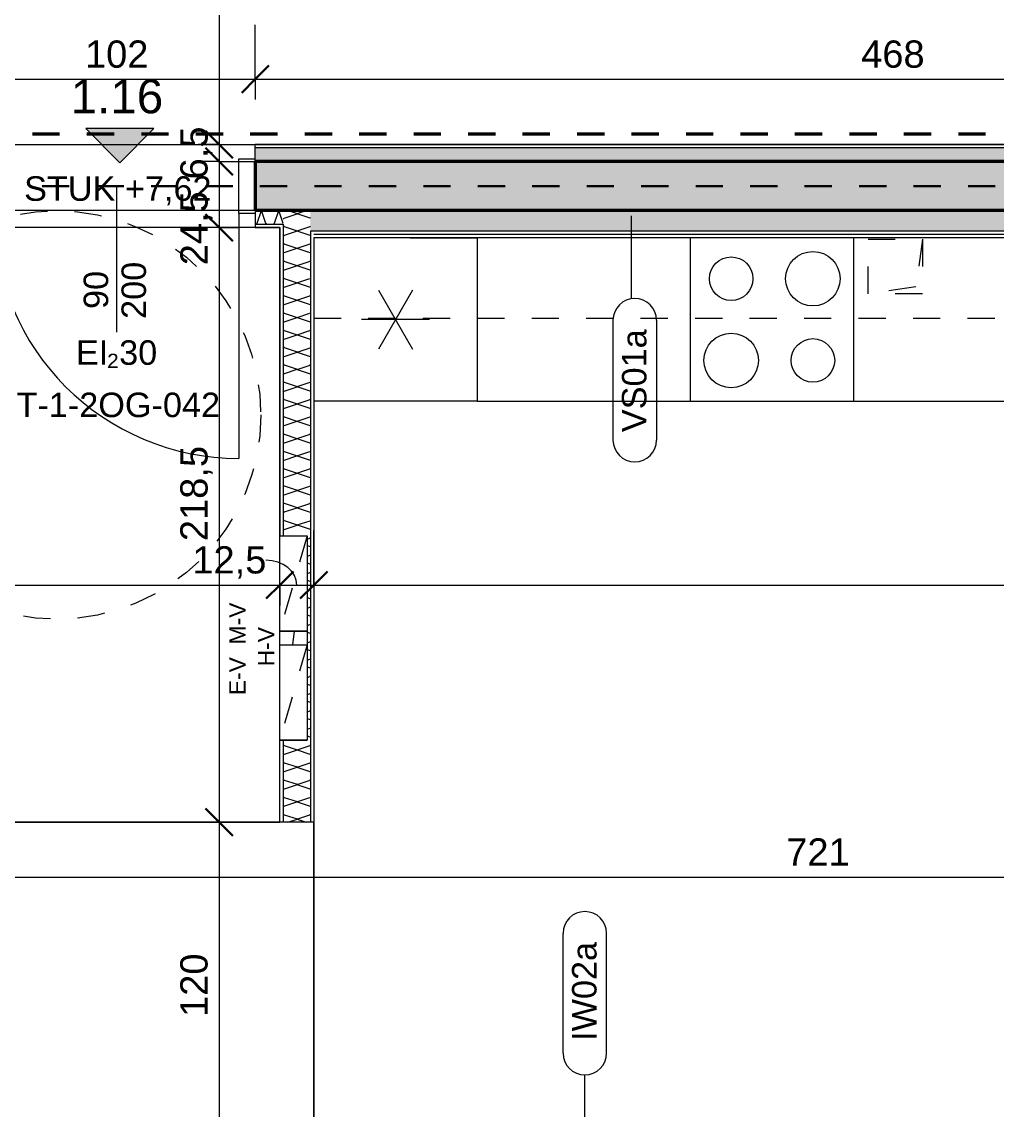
# Model space of a CAD drawing. Header units: metres. Extents: x 3 to 50, y 58.8 to 100.4.
# Drawn here: x 35.775 to 39.357, y 74.998 to 78.994 of the extents above; entities that cross this region are included whole.
import ezdxf

# ---------------------------------------------------------------- set-up
doc = ezdxf.new("R2010")
doc.units = ezdxf.units.M
doc.linetypes.add('Strich Punkt Mittel', pattern=[0.015875, 0.00635, -0.004763, 0, -0.004763])
doc.linetypes.add('Verdeckt', pattern=[0.003, 0.002, -0.001])
for name, color, linetype, lineweight in [('A-DETL-HDLN', 90, 'Verdeckt', 5), ('A_2D', 7, 'Continuous', 13), ('A_Bemassung-50_', 4, 'Continuous', 9), ('A_Bemassung_', 4, 'Continuous', 9), ('A_Beschriftung_', 7, 'Continuous', 9), ('A_Brandabschnitte', 30, 'Verdeckt', 50), ('A_Decken', 8, 'Continuous', 13), ('A_Durchbruch', 7, 'Verdeckt', 5), ('A_Durchbruch_Projektion', 8, 'Verdeckt', 5), ('A_Moebel', 6, 'Continuous', 13), ('A_Raeume', 7, 'Continuous', 13), ('A_Raeume_', 7, 'Continuous', 5), ('A_Raeume_Beschriftung_', 7, 'Continuous', 9), ('A_Raster_', 1, 'Continuous', 9), ('A_Sanitaer', 3, 'Continuous', 13), ('A_Tueren', 31, 'Continuous', 13), ('A_Waende', 7, 'Continuous', 13), ('Text', 130, 'Continuous', 9)]:
    doc.layers.add(name, color=color, linetype=linetype, lineweight=lineweight)
doc.styles.add('Arial_2', font='arial.ttf', dxfattribs={"height": 0.125})
doc.styles.add('Arial_3', font='arial.ttf', dxfattribs={"height": 0.09})
doc.styles.add('Arial_5', font='arial.ttf', dxfattribs={"height": 0.1})
doc.styles.add('Arial_6', font='arial.ttf', dxfattribs={"height": 0.06})
doc.styles.add('Segoe UI Symbol', font='seguisym.ttf', dxfattribs={"height": 0.09})
doc.dimstyles.new('WGA-Bemaßung', dxfattribs={"dimscale": 0.3048, "dimtxt": 0.102026, "dimasz": 0.328084, "dimexe": 0.246063, "dimexo": 0.0625, "dimgap": 0.04101, "dimtad": 1, "dimdec": 1, "dimlfac": 100, "dimrnd": 0.5, "dimdsep": 46, "dimtxsty": 'Arial_5', "dimblk1": 'OBLIQUE', "dimblk2": 'OBLIQUE', "dimsah": 1, "dimcen": 0.09, "dimdle": 0.246063, "dimazin": 2, "dimtfac": 1, "dimtdec": 4, "dimtix": 1, "dimtmove": 0, "dimatfit": 3, "dimfxl": 0.656168, "dimfxlon": 1, "dimtvp": 1, "dimtolj": 1, "dimtzin": 0, "dimarcsym": 2})
doc.dimstyles.new('WGA-Bemaßung_1', dxfattribs={"dimscale": 0.3048, "dimtxt": 0.102026, "dimasz": 0.328084, "dimexe": 0.246063, "dimexo": 0.0625, "dimgap": 0.04101, "dimtad": 1, "dimdec": 1, "dimlfac": 100, "dimrnd": 0.5, "dimdsep": 46, "dimtxsty": 'Arial_5', "dimblk1": 'OBLIQUE', "dimblk2": 'OBLIQUE', "dimsah": 1, "dimcen": 0.09, "dimdle": 0.246063, "dimazin": 2, "dimtfac": 1, "dimtdec": 4, "dimtix": 1, "dimtmove": 1, "dimatfit": 3, "dimfxl": 0.656168, "dimfxlon": 1, "dimtvp": 1, "dimtolj": 1, "dimtzin": 0, "dimarcsym": 2})
doc.dimstyles.new('WGA-Bemaßung_2', dxfattribs={"dimscale": 0.3048, "dimtxt": 0.102026, "dimasz": 0.328084, "dimexe": 0.246063, "dimexo": 0.0625, "dimgap": 0.04101, "dimtad": 1, "dimdec": 1, "dimlfac": 100, "dimrnd": 0.5, "dimdsep": 46, "dimtxsty": 'Arial_5', "dimblk1": 'OBLIQUE', "dimblk2": 'OBLIQUE', "dimsah": 1, "dimcen": 0.09, "dimdle": 0.246063, "dimazin": 2, "dimtfac": 1, "dimtdec": 4, "dimtix": 1, "dimtmove": 2, "dimatfit": 3, "dimfxl": 0.656168, "dimfxlon": 1, "dimtvp": 1, "dimtolj": 1, "dimtzin": 0, "dimarcsym": 2})
doc.dimstyles.new('WGA-Bemaßung_3', dxfattribs={"dimscale": 0.3048, "dimtxt": 0.102026, "dimasz": 0.328084, "dimexe": 0.246063, "dimexo": 0.0625, "dimgap": 0.04101, "dimtad": 1, "dimdec": 1, "dimlfac": 100, "dimrnd": 0.5, "dimdsep": 46, "dimtxsty": 'Arial_5', "dimblk1": 'OBLIQUE', "dimblk2": 'OBLIQUE', "dimsah": 1, "dimcen": 0.09, "dimdle": 0.246063, "dimazin": 2, "dimtfac": 1, "dimtdec": 4, "dimtix": 1, "dimtmove": 0, "dimatfit": 3, "dimfxl": 0.656168, "dimfxlon": 1, "dimtvp": 1, "dimtolj": 1, "dimtzin": 0, "dimarcsym": 2})

# ---------------------------------------------------------------- blocks, each defined once
blk = doc.blocks.new('Sani_Kueche_Zeile - Tiefe_600-9445108-263_PP_02OG_BT1')
at = {"layer": 'A_Sanitaer'}
for p, q in [((-1.2005, 0.0254), (-1.2005, -0.5746)), ((2.582, -0.5746), (2.582, -0.2571)), ((-1.2005, -0.5746), (2.582, -0.5746))]:
    blk.add_line(p, q, dxfattribs=at)
blk = doc.blocks.new('UZ_D1 - SL_0900x2000_Wohnungstür-5426848-263_PP_02OG_BT1')
at = {"layer": 'A_Tueren', "lineweight": 5}
for p, q in [((-0.45, 0.1), (-0.51, 0.1)), ((-0.45, -0.1), (-0.45, 0.1)), ((0.45, 0.1), (0.51, 0.1)), ((0.45, -0.1), (0.45, 0.1)), ((-0.51, -0.1), (-0.45, -0.1)), ((0.51, -0.1), (0.45, -0.1)), ((0.45, -0.1), (0.45, -1))]:
    blk.add_line(p, q, dxfattribs=at)
blk.add_arc((0.45, -0.1), 0.9, 180, 270, dxfattribs=at)
blk = doc.blocks.new('Symbol_Schatten_Verdeckt_unten - Bodendurchbruch_Schatten_Verdeckt_unten-8269587-263_PP_02OG_BT1')
at = {"layer": 'A_Durchbruch_Projektion'}
for p, q in [((-0.1, -0.1), (-0.1, 0.1)), ((-0.1, 0.1), (0.1, 0.1)), ((-0.075, 0.075), (0.1, 0.1)), ((0.1, 0.1), (0.1, -0.1)), ((-0.1, -0.1), (-0.075, 0.075)), ((0.1, -0.1), (-0.1, -0.1))]:
    blk.add_line(p, q, dxfattribs=at)
blk = doc.blocks.new('Allg_Verteiler_Wand - H-V-11052817-263_PP_02OG_BT1')
at = {"layer": 'A_2D', "lineweight": 5}
for p, q in [((0.475, 0.0375), (0.525, 0.0375)), ((0.475, 0.0375), (0.525, 0.0375)), ((0.525, -0.0625), (0.475, -0.0625))]:
    blk.add_line(p, q, dxfattribs=at)
at = {"layer": 'A_Durchbruch'}
blk.add_line((0.475, -0.0092), (0.525, -0.0158), dxfattribs=at)
blk.add_line((0.475, -0.0092), (0.525, -0.0158), dxfattribs=at)
blk = doc.blocks.new('Allg_Verteiler_Wand - E-V-11052816-263_PP_02OG_BT1')
at = {"layer": 'A_2D', "lineweight": 5}
for p, q in [((0.125, 0.0375), (0.475, 0.0375)), ((0.125, -0.0625), (0.125, 0.0375)), ((0.125, 0.0375), (0.475, 0.0375)), ((0.475, 0.0375), (0.475, -0.0625)), ((0.475, -0.0625), (0.475, 0.0375)), ((0.475, -0.0625), (0.125, -0.0625))]:
    blk.add_line(p, q, dxfattribs=at)
at = {"layer": 'A_Durchbruch'}
for p, q in [((0.125, 0.0375), (0.475, -0.0625)), ((0.125, -0.0625), (0.125, 0.0375)), ((0.125, 0.0375), (0.475, -0.0625)), ((0.125, -0.0625), (0.125, 0.0375)), ((0.475, -0.0625), (0.475, 0.0375))]:
    blk.add_line(p, q, dxfattribs=at)
blk = doc.blocks.new('Allg_Verteiler_Wand - M-V-11052815-263_PP_02OG_BT1')
at = {"layer": 'A_2D', "lineweight": 5}
for p, q in [((0.125, 0.0375), (0.475, 0.0375)), ((0.125, -0.0625), (0.125, 0.0375)), ((0.125, 0.0375), (0.475, 0.0375)), ((0.475, 0.0375), (0.475, -0.0625)), ((0.475, -0.0625), (0.475, 0.0375)), ((0.475, -0.0625), (0.125, -0.0625))]:
    blk.add_line(p, q, dxfattribs=at)
at = {"layer": 'A_Durchbruch'}
for p, q in [((0.125, 0.0375), (0.475, -0.0625)), ((0.125, -0.0625), (0.125, 0.0375)), ((0.125, 0.0375), (0.475, -0.0625)), ((0.125, -0.0625), (0.125, 0.0375)), ((0.475, -0.0625), (0.475, 0.0375))]:
    blk.add_line(p, q, dxfattribs=at)
blk = doc.blocks.new('MSys_Kueche_Kuehlschrank - 600-V88-263_PP_02OG_BT1')
at = {"layer": 'A_Moebel'}
for p, q in [((-1.2005, 0.5746), (-0.6005, 0.5746)), ((-1.2005, -0.0254), (-1.2005, 0.5746)), ((-1.2005, 0.5746), (-0.6005, 0.5746)), ((-1.2005, -0.0254), (-1.2005, 0.5746)), ((-0.838, 0.1663), (-0.963, 0.3829)), ((-0.963, 0.1663), (-0.838, 0.3829)), ((-1.0255, 0.2746), (-0.7755, 0.2746)), ((-0.9548, -0.0254), (-1.2005, -0.0254)), ((-0.9548, -0.0254), (-1.2005, -0.0254))]:
    blk.add_line(p, q, dxfattribs=at)
blk = doc.blocks.new('MSys_Kueche_Herd - 600-V89-263_PP_02OG_BT1')
at = {"layer": 'A_Moebel'}
for p, q in [((-0.6005, 0.0254), (-1.2005, 0.0254)), ((-1.2005, 0.0254), (-1.2005, -0.5746)), ((-0.6005, 0.0254), (-1.2005, 0.0254)), ((-1.2005, 0.0254), (-1.2005, -0.5746)), ((-0.6005, -0.5746), (-0.6005, 0.0254)), ((-0.6005, -0.5746), (-0.6005, 0.0254)), ((-1.2005, -0.5746), (-0.6005, -0.5746)), ((-1.2005, -0.5746), (-0.6005, -0.5746))]:
    blk.add_line(p, q, dxfattribs=at)
for centre, radius in [((-0.7505, -0.1246), 0.1), ((-1.0505, -0.1246), 0.08), ((-1.0505, -0.4246), 0.1), ((-0.7505, -0.4246), 0.08)]:
    blk.add_circle(centre, radius, dxfattribs=at)
blk = doc.blocks.new('BS_Tuer_PP - unten-10002439-263_PP_02OG_BT1')
at = {"layer": 'A_Beschriftung_'}
blk.add_line((0, 0.000124), (0, -0.010513), dxfattribs=at)
blk = doc.blocks.new('BS_Raum_Top_Pfeil - oben_links-2842557-263_PP_02OG_BT1')
at = {"layer": 'A_Raeume_Beschriftung_'}
blk.add_hatch(color=256, dxfattribs=at).paths.add_polyline_path([(-0.0025, 0.0075), (0.0025, 0.0075), (0, 0.005)])
for p, q in [((-0.0025, 0.0075), (0, 0.005)), ((0.0025, 0.0075), (-0.0025, 0.0075)), ((0, 0.005), (0.0025, 0.0075))]:
    blk.add_line(p, q, dxfattribs=at)
blk = doc.blocks.new('BS_Wand_Lollipop - rechts_oben-2026913-263_PP_02OG_BT1')
at = {"layer": 'A_Beschriftung_'}
for p, q in [((0.0046, 0.0016), (0.0134, 0.0016)), ((-0.003, 0), (0.003, 0)), ((0.0046, -0.0016), (0.0134, -0.0016))]:
    blk.add_line(p, q, dxfattribs=at)
for centre, start, end in [((0.0046, 0), 90, 270), ((0.0134, 0), 270, 90)]:
    blk.add_arc(centre, 0.0016, start, end, dxfattribs=at)
blk = doc.blocks.new('DIMBLOCK219-263_PP_02OG_BT1')
at = {"layer": 'A_Bemassung-50_', "transparency": 16777216}
for p, q in [((34.4927, 76.926), (34.4927, 77.126)), ((36.7227, 76.926), (36.7227, 77.126)), ((34.4927, 76.926), (36.7227, 76.926)), ((34.4927, 76.926), (34.4927, 76.851)), ((36.7227, 76.926), (36.7227, 76.851))]:
    blk.add_line(p, q, dxfattribs=at)
at = {"layer": 'A_Bemassung-50_', "lineweight": 35, "transparency": 16777216}
for p, q in [((34.4927, 76.926), (34.5427, 76.976)), ((36.7227, 76.926), (36.7727, 76.976)), ((34.4927, 76.926), (34.4427, 76.876)), ((36.7227, 76.926), (36.6727, 76.876))]:
    blk.add_line(p, q, dxfattribs=at)
at = {"layer": 'A_Bemassung-50_', "color": 0, "transparency": 16777216, "insert": (35.4923, 77.0683), "char_height": 0.1, "width": 0.276883, "attachment_point": 1, "line_spacing_factor": 0.941778, "style": 'Arial_5'}
blk.add_mtext('223', dxfattribs=at)
blk = doc.blocks.new('_Oblique')
at = {"color": 0, "linetype": 'ByBlock', "lineweight": -2}
blk.add_line((-0.5, -0.5), (0.5, 0.5), dxfattribs=at)
blk = doc.blocks.new('DIMBLOCK220-263_PP_02OG_BT1')
at = {"layer": 'A_Bemassung-50_', "transparency": 16777216}
for p, q in [((36.7227, 76.926), (36.7227, 77.126)), ((36.8477, 76.926), (36.8477, 77.126)), ((36.7227, 76.926), (36.8477, 76.926)), ((36.7227, 76.926), (36.7227, 76.851)), ((36.8477, 76.926), (36.8477, 76.851))]:
    blk.add_line(p, q, dxfattribs=at)
at = {"layer": 'A_Bemassung-50_', "lineweight": 35, "transparency": 16777216}
for p, q in [((36.7227, 76.926), (36.7727, 76.976)), ((36.8477, 76.926), (36.8977, 76.976)), ((36.7227, 76.926), (36.6727, 76.876)), ((36.8477, 76.926), (36.7977, 76.876))]:
    blk.add_line(p, q, dxfattribs=at)
at = {"layer": 'A_Bemassung-50_', "transparency": 16777216}
blk.add_ellipse((36.6716, 76.926), major_axis=(0.1136, 0), ratio=0.801198, start_param=0, end_param=1.570796, dxfattribs=at)
at = {"layer": 'A_Bemassung-50_', "color": 0, "transparency": 16777216, "insert": (36.4016, 77.0683), "char_height": 0.1, "width": 0.323972, "attachment_point": 1, "line_spacing_factor": 0.941778, "style": 'Arial_5'}
blk.add_mtext('12,5', dxfattribs=at)
blk = doc.blocks.new('DIMBLOCK221-263_PP_02OG_BT1')
at = {"layer": 'A_Bemassung-50_', "transparency": 16777216}
for p, q in [((36.8477, 76.926), (36.8477, 77.126)), ((42.3027, 76.926), (42.3027, 77.126)), ((36.8477, 76.926), (42.3777, 76.926)), ((36.8477, 76.926), (36.8477, 76.851)), ((42.3027, 76.926), (42.3027, 76.851))]:
    blk.add_line(p, q, dxfattribs=at)
at = {"layer": 'A_Bemassung-50_', "lineweight": 35, "transparency": 16777216}
for p, q in [((36.8477, 76.926), (36.8977, 76.976)), ((42.3027, 76.926), (42.3527, 76.976)), ((36.8477, 76.926), (36.7977, 76.876)), ((42.3027, 76.926), (42.2527, 76.876))]:
    blk.add_line(p, q, dxfattribs=at)
at = {"layer": 'A_Bemassung-50_', "color": 0, "transparency": 16777216, "insert": (39.4017, 77.0683), "char_height": 0.1, "width": 0.416266, "attachment_point": 1, "line_spacing_factor": 0.941778, "style": 'Arial_5'}
blk.add_mtext('545,5', dxfattribs=at)
blk = doc.blocks.new('BS_Wand_Lollipop - links_unten-2026911-263_PP_02OG_BT1')
at = {"layer": 'A_Beschriftung_'}
for p, q in [((-0.00467, 0.001367), (-0.01347, 0.001367)), ((-0.003087, 0), (0.003, 0)), ((-0.00467, -0.001833), (-0.01347, -0.001833))]:
    blk.add_line(p, q, dxfattribs=at)
for centre, start, end in [((-0.01347, -0.000233), 90, 270), ((-0.00467, -0.000233), 270, 90)]:
    blk.add_arc(centre, 0.0016, start, end, dxfattribs=at)
blk = doc.blocks.new('DIMBLOCK545-263_PP_02OG_BT1')
at = {"layer": 'A_Bemassung-50_', "transparency": 16777216}
for p, q in [((35.6127, 78.7829), (35.6127, 78.9829)), ((36.6327, 78.7829), (36.6327, 78.9829)), ((35.6127, 78.7829), (36.6327, 78.7829)), ((35.6127, 78.7829), (35.6127, 78.7079)), ((36.6327, 78.7829), (36.6327, 78.7079))]:
    blk.add_line(p, q, dxfattribs=at)
at = {"layer": 'A_Bemassung-50_', "lineweight": 35, "transparency": 16777216}
for p, q in [((35.6127, 78.7829), (35.6627, 78.8329)), ((36.6327, 78.7829), (36.6827, 78.8329)), ((35.6127, 78.7829), (35.5627, 78.7329)), ((36.6327, 78.7829), (36.5827, 78.7329))]:
    blk.add_line(p, q, dxfattribs=at)
at = {"layer": 'A_Bemassung-50_', "color": 0, "transparency": 16777216, "insert": (36.0073, 78.9252), "char_height": 0.1, "width": 0.276883, "attachment_point": 1, "line_spacing_factor": 0.941778, "style": 'Arial_5'}
blk.add_mtext('102', dxfattribs=at)
blk = doc.blocks.new('DIMBLOCK546-263_PP_02OG_BT1')
at = {"layer": 'A_Bemassung-50_', "transparency": 16777216}
for p, q in [((36.6327, 78.7829), (36.6327, 78.9829)), ((41.3127, 78.7829), (41.3127, 78.8579)), ((36.6327, 78.7829), (41.3127, 78.7829)), ((36.6327, 78.7829), (36.6327, 78.7079)), ((41.3127, 78.7829), (41.3127, 78.5829))]:
    blk.add_line(p, q, dxfattribs=at)
at = {"layer": 'A_Bemassung-50_', "lineweight": 35, "transparency": 16777216}
for p, q in [((36.6327, 78.7829), (36.6827, 78.8329)), ((41.3127, 78.7829), (41.3627, 78.8329)), ((36.6327, 78.7829), (36.5827, 78.7329)), ((41.3127, 78.7829), (41.2627, 78.7329))]:
    blk.add_line(p, q, dxfattribs=at)
at = {"layer": 'A_Bemassung-50_', "color": 0, "transparency": 16777216, "insert": (38.8573, 78.9252), "char_height": 0.1, "width": 0.276883, "attachment_point": 1, "line_spacing_factor": 0.941778, "style": 'Arial_5'}
blk.add_mtext('468', dxfattribs=at)
blk = doc.blocks.new('DIMBLOCK583-263_PP_02OG_BT1')
at = {"layer": 'A_Bemassung-50_', "lineweight": 35, "transparency": 16777216}
for p, q in [((36.4998, 80.093), (36.4498, 80.143)), ((36.4998, 80.093), (36.5498, 80.043)), ((36.4998, 78.543), (36.4498, 78.593)), ((36.4998, 78.543), (36.5498, 78.493))]:
    blk.add_line(p, q, dxfattribs=at)
at = {"layer": 'A_Bemassung-50_', "transparency": 16777216}
for p, q in [((36.4998, 80.093), (36.4248, 80.093)), ((36.4998, 80.093), (36.4998, 78.543)), ((36.4998, 80.093), (36.6998, 80.093)), ((36.4998, 78.543), (36.4248, 78.543)), ((36.4998, 78.543), (36.6998, 78.543))]:
    blk.add_line(p, q, dxfattribs=at)
at = {"layer": 'A_Bemassung-50_', "color": 0, "transparency": 16777216, "insert": (36.3575, 79.2026), "char_height": 0.1, "width": 0.276883, "attachment_point": 1, "rotation": 90, "line_spacing_factor": 0.941778, "style": 'Arial_5'}
blk.add_mtext('155', dxfattribs=at)
blk = doc.blocks.new('DIMBLOCK584-263_PP_02OG_BT1')
at = {"layer": 'A_Bemassung-50_', "lineweight": 35, "transparency": 16777216}
for p, q in [((36.4998, 78.543), (36.4498, 78.593)), ((36.4998, 78.4805), (36.4498, 78.5305)), ((36.4998, 78.543), (36.5498, 78.493)), ((36.4998, 78.4805), (36.5498, 78.4305))]:
    blk.add_line(p, q, dxfattribs=at)
at = {"layer": 'A_Bemassung-50_', "transparency": 16777216}
for p, q in [((36.4998, 78.543), (36.4248, 78.543)), ((36.4998, 78.543), (36.4998, 78.4805)), ((36.4998, 78.543), (36.6998, 78.543)), ((36.4998, 78.4805), (36.4248, 78.4805)), ((36.4998, 78.4805), (36.6998, 78.4805))]:
    blk.add_line(p, q, dxfattribs=at)
at = {"layer": 'A_Bemassung-50_', "color": 0, "transparency": 16777216, "insert": (36.3575, 78.4152), "char_height": 0.1, "width": 0.231677, "attachment_point": 1, "rotation": 90, "line_spacing_factor": 0.941778, "style": 'Arial_5'}
blk.add_mtext('6,5', dxfattribs=at)
blk = doc.blocks.new('DIMBLOCK585-263_PP_02OG_BT1')
at = {"layer": 'A_Bemassung-50_', "lineweight": 35, "transparency": 16777216}
for p, q in [((36.4998, 78.4805), (36.4498, 78.5305)), ((36.4998, 78.4805), (36.5498, 78.4305)), ((36.4998, 78.238), (36.4498, 78.288)), ((36.4998, 78.238), (36.5498, 78.188))]:
    blk.add_line(p, q, dxfattribs=at)
at = {"layer": 'A_Bemassung-50_', "transparency": 16777216}
for p, q in [((36.4998, 78.4805), (36.4248, 78.4805)), ((36.4998, 78.4805), (36.4998, 78.238)), ((36.4998, 78.4805), (36.6998, 78.4805)), ((36.4998, 78.238), (36.2998, 78.238)), ((36.4998, 78.238), (36.5748, 78.238))]:
    blk.add_line(p, q, dxfattribs=at)
at = {"layer": 'A_Bemassung-50_', "color": 0, "transparency": 16777216, "insert": (36.3575, 78.0999), "char_height": 0.1, "width": 0.323972, "attachment_point": 1, "rotation": 90, "line_spacing_factor": 0.941778, "style": 'Arial_5'}
blk.add_mtext('24,5', dxfattribs=at)
blk = doc.blocks.new('DIMBLOCK586-263_PP_02OG_BT1')
at = {"layer": 'A_Bemassung-50_', "lineweight": 35, "transparency": 16777216}
for p, q in [((36.4998, 78.238), (36.4498, 78.288)), ((36.4998, 78.238), (36.5498, 78.188)), ((36.4998, 76.0555), (36.4498, 76.1055)), ((36.4998, 76.0555), (36.5498, 76.0055))]:
    blk.add_line(p, q, dxfattribs=at)
at = {"layer": 'A_Bemassung-50_', "transparency": 16777216}
for p, q in [((36.4998, 78.238), (36.2998, 78.238)), ((36.4998, 78.238), (36.4998, 76.0555)), ((36.4998, 78.238), (36.5748, 78.238)), ((36.4998, 76.0555), (36.4248, 76.0555)), ((36.4998, 76.0555), (36.6998, 76.0555))]:
    blk.add_line(p, q, dxfattribs=at)
at = {"layer": 'A_Bemassung-50_', "color": 0, "transparency": 16777216, "insert": (36.3575, 77.087), "char_height": 0.1, "width": 0.416266, "attachment_point": 1, "rotation": 90, "line_spacing_factor": 0.941778, "style": 'Arial_5'}
blk.add_mtext('218,5', dxfattribs=at)
blk = doc.blocks.new('DIMBLOCK587-263_PP_02OG_BT1')
at = {"layer": 'A_Bemassung-50_', "lineweight": 35, "transparency": 16777216}
for p, q in [((36.4998, 76.0555), (36.4498, 76.1055)), ((36.4998, 76.0555), (36.5498, 76.0055)), ((36.4998, 74.8555), (36.4498, 74.9055)), ((36.4998, 74.8555), (36.5498, 74.8055))]:
    blk.add_line(p, q, dxfattribs=at)
at = {"layer": 'A_Bemassung-50_', "transparency": 16777216}
for p, q in [((36.4998, 76.0555), (36.4248, 76.0555)), ((36.4998, 76.0555), (36.4998, 74.8555)), ((36.4998, 76.0555), (36.6998, 76.0555)), ((36.4998, 74.8555), (36.4248, 74.8555)), ((36.4998, 74.8555), (36.6998, 74.8555))]:
    blk.add_line(p, q, dxfattribs=at)
at = {"layer": 'A_Bemassung-50_', "color": 0, "transparency": 16777216, "insert": (36.3575, 75.3401), "char_height": 0.1, "width": 0.276883, "attachment_point": 1, "rotation": 90, "line_spacing_factor": 0.941778, "style": 'Arial_5'}
blk.add_mtext('120', dxfattribs=at)
blk = doc.blocks.new('DIMBLOCK629-263_PP_02OG_BT1')
at = {"layer": 'A_Bemassung-50_', "transparency": 16777216}
for p, q in [((35.0927, 75.8535), (35.0927, 76.0535)), ((42.3027, 75.8535), (42.3027, 76.0535)), ((35.0927, 75.8535), (42.3777, 75.8535)), ((35.0927, 75.8535), (35.0927, 75.7785)), ((42.3027, 75.8535), (42.3027, 75.7785))]:
    blk.add_line(p, q, dxfattribs=at)
at = {"layer": 'A_Bemassung-50_', "lineweight": 35, "transparency": 16777216}
for p, q in [((35.0927, 75.8535), (35.1427, 75.9035)), ((42.3027, 75.8535), (42.3527, 75.9035)), ((35.0927, 75.8535), (35.0427, 75.8035)), ((42.3027, 75.8535), (42.2527, 75.8035))]:
    blk.add_line(p, q, dxfattribs=at)
at = {"layer": 'A_Bemassung-50_', "color": 0, "transparency": 16777216, "insert": (38.5823, 75.9958), "char_height": 0.1, "width": 0.276883, "attachment_point": 1, "line_spacing_factor": 0.941778, "style": 'Arial_5'}
blk.add_mtext('721', dxfattribs=at)

msp = doc.modelspace()

# ---------------------------------------------------------------- hatches: boundary and pattern name
at = {"layer": 'A_Waende', "lineweight": 5}
h = msp.add_hatch(dxfattribs=at)
h.set_pattern_fill('FP_14', color=250, angle=-225, style=0, pattern_type=2)
h.set_pattern_definition([(225, (28.90794, 78.54259), (-0.12700345, -0.2539998), [0.02245, -0.15715]), (225, (28.85986, 78.43228), (-0.12700345, -0.2539998), [0.02245, -0.15715]), (225, (28.8443, 78.54259), (-0.12700345, -0.2539998), [0.02245, -0.15715]), (225, (28.79692, 78.43158), (-0.12700345, -0.2539998), [0.02245, -0.15715]), (251.565, (28.892383, 78.527036), (-0.12700069, -0.50799766), [0.0502, -0.35141]), (251.565, (28.87612, 78.47966), (-0.12700069, -0.50799766), [0.0502, -0.35141]), (251.565, (28.828743, 78.527036), (-0.12700069, -0.50799766), [0.0502, -0.35141]), (251.565, (28.81248, 78.47966), (-0.12700069, -0.50799766), [0.0502, -0.35141]), (315, (28.89168, 78.43158), (-0.12700345, 0.2539998), [0.02245, -0.15715]), (315, (28.8443, 78.54259), (-0.12700345, 0.2539998), [0.02245, -0.15715]), (315, (28.82804, 78.43158), (-0.12700345, 0.2539998), [0.02245, -0.15715]), (315, (28.78066, 78.54259), (-0.12700345, 0.2539998), [0.02245, -0.15715]), (288.435, (28.87612, 78.47966), (-0.12700069, 0.50799766), [0.0502, -0.35141]), (288.435, (28.859856, 78.527036), (-0.12700069, 0.50799766), [0.0502, -0.35141]), (288.435, (28.81248, 78.47966), (-0.12700069, 0.50799766), [0.0502, -0.35141]), (288.435, (28.796217, 78.527036), (-0.12700069, 0.50799766), [0.0502, -0.35141])])
h.paths.add_polyline_path([(21.0277, 78.4805), (21.0527, 78.4805), (21.0527, 78.5305), (15.5127, 78.5305), (15.5127, 78.4805), (20.234, 78.4805)])
h.paths.add_polyline_path([(42.2184, 78.4805), (42.3027, 78.4805), (42.3027, 78.5305), (36.6327, 78.5305), (36.6327, 78.4805), (41.9573, 78.4805)])
h.paths.add_polyline_path([(30.132, 78.4805), (35.6127, 78.4805), (35.6127, 78.5305), (22.0727, 78.5305), (22.0727, 78.4805), (29.0027, 78.4805)])
h = msp.add_hatch(dxfattribs=at)
h.set_pattern_fill('FP_4', color=250, style=0, pattern_type=2)
h.set_pattern_definition([(45, (0, 0), (-0.08980256, 0.08980256), []), (45, (0.0898, 0), (-0.08980256, 0.08980256), [0.0635, -0.03175])])
h.paths.add_polyline_path([(20.5875, 78.3005), (21.0527, 78.3005), (21.0527, 78.4805), (15.5127, 78.4805), (15.5127, 78.3005), (20.4915, 78.3005)])
h.paths.add_polyline_path([(23.3527, 78.3005), (35.6127, 78.3005), (35.6127, 78.4805), (22.0727, 78.4805), (22.0727, 78.3005), (23.3377, 78.3005)])
h.paths.add_polyline_path([(36.7527, 78.3005), (42.3027, 78.3005), (42.3027, 78.4805), (36.6327, 78.4805), (36.6327, 78.3005), (36.7352, 78.3005)])
h = msp.add_hatch(dxfattribs=at)
h.set_pattern_fill('FP_166', color=250, angle=135, style=0, pattern_type=2)
h.set_pattern_definition([(45, (35.60778, 78.23783), (0.1270034, 0.254), [0.02245, -0.15715]), (45, (35.65515, 78.34885), (0.1270034, 0.254), [0.02245, -0.15715]), (45, (35.67142, 78.23783), (0.1270034, 0.254), [0.02245, -0.15715]), (45, (35.71879, 78.34885), (0.1270034, 0.254), [0.02245, -0.15715]), (71.565, (35.623333, 78.253386), (0.1270007, 0.5079977), [0.0502, -0.35141]), (71.565, (35.63889, 78.30147), (0.1270007, 0.5079977), [0.0502, -0.35141]), (71.565, (35.686972, 78.253386), (0.1270007, 0.5079977), [0.0502, -0.35141]), (71.565, (35.70253, 78.30147), (0.1270007, 0.5079977), [0.0502, -0.35141]), (135, (35.62333, 78.34955), (0.1270034, -0.254), [0.02245, -0.15715]), (135, (35.67142, 78.23783), (0.1270034, -0.254), [0.02245, -0.15715]), (135, (35.68697, 78.34955), (0.1270034, -0.254), [0.02245, -0.15715]), (135, (35.735055, 78.23783), (0.1270034, -0.254), [0.02245, -0.15715]), (108.435, (35.63889, 78.30147), (0.1270007, -0.5079977), [0.0502, -0.35141]), (108.435, (35.655152, 78.254093), (0.1270007, -0.5079977), [0.0502, -0.35141]), (108.435, (35.70253, 78.30147), (0.1270007, -0.5079977), [0.0502, -0.35141]), (108.435, (35.71879, 78.254093), (0.1270007, -0.5079977), [0.0502, -0.35141])])
h.paths.add_polyline_path([(36.7227, 78.2505), (36.7352, 78.2505), (36.7352, 78.3005), (36.6327, 78.3005), (36.6327, 78.2505), (36.6857, 78.2505)])
h.paths.add_polyline_path([(34.4677, 78.2505), (35.6127, 78.2505), (35.6127, 78.3005), (34.4677, 78.3005), (34.4677, 78.2965)])
h = msp.add_hatch(dxfattribs=at)
h.set_pattern_fill('FP_76', color=250, angle=-45, style=0, pattern_type=2)
h.set_pattern_definition([(315, (36.72288, 77.17788), (0.254, -0.1270034), [0.02245, -0.15715]), (315, (36.8339, 77.1305), (0.254, -0.1270034), [0.02245, -0.15715]), (315, (36.72288, 77.11424), (0.254, -0.1270034), [0.02245, -0.15715]), (315, (36.8339, 77.06686), (0.254, -0.1270034), [0.02245, -0.15715]), (341.565, (36.73844, 77.16232), (0.5079977, -0.1270007), [0.0502, -0.35141]), (341.565, (36.785816, 77.146057), (0.5079977, -0.1270007), [0.0502, -0.35141]), (341.565, (36.73844, 77.09868), (0.5079977, -0.1270007), [0.0502, -0.35141]), (341.565, (36.785816, 77.082417), (0.5079977, -0.1270007), [0.0502, -0.35141]), (45, (36.8339, 77.16161), (-0.254, -0.1270034), [0.02245, -0.15715]), (45, (36.72288, 77.11424), (-0.254, -0.1270034), [0.02245, -0.15715]), (45, (36.83319, 77.09868), (-0.254, -0.1270034), [0.02245, -0.15715]), (45, (36.72288, 77.0506), (-0.254, -0.1270034), [0.02245, -0.15715]), (18.435, (36.785816, 77.146057), (-0.5079977, -0.1270007), [0.0502, -0.35141]), (18.435, (36.73844, 77.129793), (-0.5079977, -0.1270007), [0.0502, -0.35141]), (18.435, (36.785816, 77.082417), (-0.5079977, -0.1270007), [0.0502, -0.35141]), (18.435, (36.739147, 77.06686), (-0.5079977, -0.1270007), [0.0502, -0.35141])])
h.paths.add_polyline_path([(36.8227, 76.0555), (36.8352, 76.0555), (36.8352, 78.3005), (36.7352, 78.3005), (36.7352, 77.1064), (36.8227, 77.1064), (36.8227, 76.3564), (36.7352, 76.3564), (36.7352, 76.0555), (36.7527, 76.0555)])
h = msp.add_hatch(dxfattribs=at)
h.set_pattern_fill('FP_74', color=250, angle=135, style=0, pattern_type=2)
h.set_pattern_definition([(45, (39.08038, 78.20035), (0.1270034, 0.254), [0.02245, -0.15715]), (45, (39.12775, 78.31137), (0.1270034, 0.254), [0.02245, -0.15715]), (45, (39.14402, 78.20035), (0.1270034, 0.254), [0.02245, -0.15715]), (45, (39.19139, 78.31137), (0.1270034, 0.2539998), [0.02245, -0.15715]), (71.565, (39.095934, 78.21591), (0.1270007, 0.50799766), [0.0502, -0.35141]), (71.565, (39.11149, 78.263993), (0.1270007, 0.50799766), [0.0502, -0.35141]), (71.565, (39.159574, 78.21591), (0.1270007, 0.50799766), [0.0502, -0.35141]), (71.565, (39.17513, 78.263993), (0.1270007, 0.50799766), [0.0502, -0.35141]), (135, (39.09593, 78.31208), (0.1270034, -0.254), [0.02245, -0.15715]), (135, (39.14402, 78.20035), (0.1270034, -0.254), [0.02245, -0.15715]), (135, (39.15957, 78.31208), (0.1270034, -0.254), [0.02245, -0.15715]), (135, (39.20766, 78.20035), (0.1270034, -0.2539998), [0.02245, -0.15715]), (108.435, (39.11149, 78.263993), (0.1270007, -0.50799766), [0.0502, -0.35141]), (108.435, (39.127754, 78.216617), (0.1270007, -0.50799766), [0.0502, -0.35141]), (108.435, (39.17513, 78.263993), (0.1270007, -0.50799766), [0.0502, -0.35141]), (108.435, (39.191393, 78.216617), (0.1270007, -0.50799766), [0.0502, -0.35141])])
h.paths.add_polyline_path([(41.2673, 78.2255), (41.3127, 78.2255), (41.3125, 78.3005), (36.8352, 78.3005), (36.8352, 78.2255), (41.2602, 78.2255)])

# ---------------------------------------------------------------- linework, layer by layer
at = {"layer": 'A-DETL-HDLN'}
for p, q in [((36.8477, 78.1955), (36.8477, 77.9055)), ((36.8477, 77.9055), (41.2177, 77.9055))]:
    msp.add_line(p, q, dxfattribs=at)
at = {"layer": 'A_2D', "linetype": 'Verdeckt', "lineweight": 5}
msp.add_circle((35.9027, 77.5505), 0.75, dxfattribs=at)
at = {"layer": 'A_Brandabschnitte'}
msp.add_line((15.6144, 78.583), (42.2544, 78.583), dxfattribs=at)
at = {"layer": 'A_Decken'}
for p, q in [((35.6127, 78.543), (36.6327, 78.543)), ((36.6327, 78.3005), (35.6127, 78.3005))]:
    msp.add_line(p, q, dxfattribs=at)
at = {"layer": 'A_Raeume', "color": 8, "linetype": 'Verdeckt'}
for p, q in [((35.0927, 76.0555), (36.7227, 76.0555)), ((36.8477, 76.0555), (36.8477, 74.8555))]:
    msp.add_line(p, q, dxfattribs=at)
at = {"layer": 'A_Raeume_', "flags": 128}
for points in [[(42.3027, 78.543), (42.3027, 80.093), (22.0777, 80.093), (22.0147, 80.093), (21.4152, 80.093), (20.2393, 80.093), (20.2377, 80.093), (20.1477, 80.1555), (18.3293, 80.1555), (18.3277, 80.1555), (18.3277, 80.093), (15.5752, 80.093), (15.5752, 78.543)], [(34.4927, 76.0555), (36.7099, 76.0555), (36.7227, 76.0555), (36.7227, 78.238), (34.4927, 78.238)], [(38.5707, 71.178), (42.3027, 71.178), (42.3027, 77.918), (41.2302, 77.918), (41.2302, 78.2005), (36.8477, 78.2005), (36.8477, 76.0555), (36.8477, 75.9177), (36.8477, 74.8555), (38.0582, 74.8555), (38.5707, 74.8555), (38.5707, 74.643)], [(34.5832, 76.0555), (34.4302, 76.0555), (31.7152, 76.0555), (30.6852, 76.0555), (30.6852, 74.8555), (32.4514, 74.8555), (32.4577, 74.8555), (32.9577, 74.8555), (35.5077, 74.8555), (36.8477, 74.8555), (36.8477, 76.0555)]]:
    msp.add_lwpolyline(points, close=True, dxfattribs=at)
at = {"layer": 'A_Raster_', "linetype": 'Strich Punkt Mittel', "lineweight": 35}
msp.add_line((48.1498, 78.3905), (3.3483, 78.3905), dxfattribs=at)
at = {"layer": 'A_Waende', "color": 10}
for p, q in [((42.3027, 78.543), (36.6327, 78.543)), ((36.6327, 78.5305), (36.6327, 78.543)), ((42.3027, 78.5305), (36.6327, 78.5305)), ((36.6327, 78.2505), (36.6327, 78.238)), ((36.6327, 78.2505), (36.7352, 78.2505)), ((36.7352, 78.2505), (36.7352, 77.1064)), ((36.6327, 78.238), (36.7227, 78.238)), ((36.7227, 78.238), (36.7227, 77.1064)), ((41.2602, 78.2255), (36.8352, 78.2255)), ((36.8352, 78.2255), (36.8352, 76.0555)), ((40.6302, 78.2005), (36.8477, 78.2005)), ((36.8477, 78.2005), (36.8477, 76.0555)), ((36.7227, 76.0555), (36.7227, 76.3564)), ((36.7352, 76.3564), (36.7352, 76.0555)), ((36.7352, 76.0555), (36.7227, 76.0555)), ((36.8477, 76.0555), (36.8352, 76.0555))]:
    msp.add_line(p, q, dxfattribs=at)
at = {"layer": 'A_Waende', "color": 250, "lineweight": 5}
for p, q in [((36.6327, 78.4805), (36.6327, 78.5305)), ((36.6327, 78.3005), (36.6327, 78.2505)), ((36.8352, 76.0555), (36.7352, 76.0555))]:
    msp.add_line(p, q, dxfattribs=at)
at = {"layer": 'A_Waende', "lineweight": 50}
for p, q in [((36.6327, 78.4805), (36.6327, 78.3005)), ((42.3027, 78.4805), (36.6327, 78.4805)), ((42.3027, 78.3005), (36.6327, 78.3005))]:
    msp.add_line(p, q, dxfattribs=at)
at = {"layer": 'A_Waende', "lineweight": 18}
msp.add_line((41.2452, 78.213), (36.8477, 78.213), dxfattribs=at)

# ---------------------------------------------------------------- block references
at = {"layer": 'A_2D'}
for name, p, rotation in [('Symbol_Schatten_Verdeckt_unten - Bodendurchbruch_Schatten_Verdeckt_unten-8269587-263_PP_02OG_BT1', (38.9827, 78.0955), 180), ('Allg_Verteiler_Wand - M-V-11052815-263_PP_02OG_BT1', (36.7852, 77.2314), 270.0000000000002), ('Allg_Verteiler_Wand - H-V-11052817-263_PP_02OG_BT1', (36.7852, 77.2314), 270.0000000000002), ('Allg_Verteiler_Wand - E-V-11052816-263_PP_02OG_BT1', (36.7852, 76.8314), 270.0000000000002)]:
    msp.add_blockref(name, p, dxfattribs=dict(at, rotation=rotation))
at = {"layer": 'A_Beschriftung_', "xscale": 49.99999999999998, "yscale": 49.99999999999998, "zscale": 49.99999999999998}
msp.add_blockref('BS_Tuer_PP - unten-10002439-263_PP_02OG_BT1', (36.1227, 78.3805), dxfattribs=at)
at = {"layer": 'A_Beschriftung_', "xscale": 49.99999999999998, "yscale": 49.99999999999998, "zscale": 49.99999999999998, "rotation": 89.99999999999991}
for name, p in [('BS_Wand_Lollipop - links_unten-2026911-263_PP_02OG_BT1', (38.0144, 78.1314)), ('BS_Wand_Lollipop - rechts_oben-2026913-263_PP_02OG_BT1', (37.8427, 74.9771))]:
    msp.add_blockref(name, p, dxfattribs=at)
at = {"layer": 'A_Moebel', "rotation": 180}
msp.add_blockref('MSys_Kueche_Kuehlschrank - 600-V88-263_PP_02OG_BT1', (36.2472, 78.1751), dxfattribs=at)
at = {"layer": 'A_Moebel'}
msp.add_blockref('MSys_Kueche_Herd - 600-V89-263_PP_02OG_BT1', (39.4306, 78.1751), dxfattribs=at)
at = {"layer": 'A_Raeume_Beschriftung_', "xscale": 49.99999999999998, "yscale": 49.99999999999998, "zscale": 49.99999999999998}
msp.add_blockref('BS_Raum_Top_Pfeil - oben_links-2842557-263_PP_02OG_BT1', (36.1354, 78.2264), dxfattribs=at)
at = {"layer": 'A_Sanitaer'}
msp.add_blockref('Sani_Kueche_Zeile - Tiefe_600-9445108-263_PP_02OG_BT1', (38.6481, 78.1751), dxfattribs=at)
at = {"layer": 'A_Tueren'}
msp.add_blockref('UZ_D1 - SL_0900x2000_Wohnungstür-5426848-263_PP_02OG_BT1', (36.1227, 78.3905), dxfattribs=at)

# ---------------------------------------------------------------- texts
at = {"layer": 'A_Beschriftung_', "char_height": 0.09, "attachment_point": 1}
for s, insert, width, style in [('STUK +7,62', (35.7838, 78.4265), 0.82173, 'Arial_3'), ('EI', (35.974, 77.8244), 0.136287, 'Arial_3'), ('30', (36.1328, 77.8244), 0.168354, 'Arial_3'), ('₂', (36.0865, 77.8244), 0.056118, 'Segoe UI Symbol'), ('T-1-2OG-042', (35.7558, 77.6323), 0.889873, 'Arial_3')]:
    msp.add_mtext(s, dxfattribs=dict(at, insert=insert, width=width, style=style))
at = {"layer": 'A_Beschriftung_', "char_height": 0.09, "attachment_point": 1, "rotation": 90, "style": 'Arial_3'}
for s, insert, width in [('200', (36.1414, 77.903), 0.252532), ('90', (36.0025, 77.9394), 0.168354), ('VS01a', (37.979, 77.4872), 0.448945), ('IW02a', (37.7957, 75.2523), 0.43692)]:
    msp.add_mtext(s, dxfattribs=dict(at, insert=insert, width=width))
at = {"layer": 'A_Raeume_Beschriftung_', "insert": (35.9548, 78.7828), "char_height": 0.125, "width": 0.408861, "attachment_point": 1, "style": 'Arial_2'}
msp.add_mtext('1.16', dxfattribs=at)
at = {"layer": 'Text', "color": 7, "char_height": 0.06, "attachment_point": 1, "rotation": 90, "style": 'Arial_6'}
for s, insert, width in [('E-V  M-V', (36.537, 76.5216), 0.43692), ('H-V', (36.6428, 76.6274), 0.18038)]:
    msp.add_mtext(s, dxfattribs=dict(at, insert=insert, width=width))

# ---------------------------------------------------------------- dimensions: what is measured, and where the dimension line sits
at = {"layer": 'A_Bemassung_'}
for base, p1, p2, override, picture, middle in [((36.4998, 78.543), (36.6998, 80.093), (36.6998, 78.543), {"dimpost": '<>', "dimfxl": 1.55}, 'DIMBLOCK583-263_PP_02OG_BT1', (36.4363, 79.318)), ((36.499813217, 78.4804984321), (36.699813217, 78.5429984321), (36.699813217, 78.4804984321), {"dimpost": '<>', "dimfxl": 0.0625}, 'DIMBLOCK584-263_PP_02OG_BT1', (36.4362559179, 78.5117484321)), ((36.4998, 74.8555), (36.6998, 76.0555), (36.6998, 74.8555), {"dimpost": '<>', "dimfxl": 1.2}, 'DIMBLOCK587-263_PP_02OG_BT1', (36.4363, 75.4555))]:
    dim = msp.add_linear_dim(base=base, p1=p1, p2=p2, angle=90, dimstyle='WGA-Bemaßung_3', override=override, dxfattribs=at)
    dim.commit()
    dim.dimension.update_dxf_attribs({"geometry": picture, "text_midpoint": middle})
for base, p1, p2, dimstyle, override, picture, middle in [((36.6327, 78.7829), (35.6127, 78.9829), (36.6327, 78.9829), 'WGA-Bemaßung_3', {"dimpost": '<>', "dimfxl": 1.02}, 'DIMBLOCK545-263_PP_02OG_BT1', (36.1227, 78.8465)), ((41.3127, 78.7829), (36.6327, 78.9829), (41.3127, 78.5829), 'WGA-Bemaßung_3', {"dimpost": '<>', "dimfxl": 4.697063}, 'DIMBLOCK546-263_PP_02OG_BT1', (38.9727, 78.8465)), ((36.7227, 76.926), (34.4927, 77.126), (36.7227, 77.126), 'WGA-Bemaßung', {"dimpost": '<>', "dimfxl": 2.23}, 'DIMBLOCK219-263_PP_02OG_BT1', (35.6077, 76.9896)), ((42.3027, 76.926), (36.8477, 77.126), (42.3027, 77.126), 'WGA-Bemaßung', {"dimpost": '<>', "dimfxl": 5.455}, 'DIMBLOCK221-263_PP_02OG_BT1', (39.5752, 76.9893)), ((42.3027, 75.8535), (35.0927, 76.0535), (42.3027, 76.0535), 'WGA-Bemaßung_3', {"dimpost": '<>', "dimfxl": 7.21}, 'DIMBLOCK629-263_PP_02OG_BT1', (38.6977, 75.9162))]:
    dim = msp.add_linear_dim(base=base, p1=p1, p2=p2, dimstyle=dimstyle, override=override, dxfattribs=at)
    dim.commit()
    dim.dimension.update_dxf_attribs({"geometry": picture, "text_midpoint": middle})
for base, p1, p2, override, picture, middle in [((36.499813217, 78.2379984321), (36.699813217, 78.4804984321), (36.299813217, 78.2379984321), {"dimpost": '<>', "dimfxl": 0.467767}, 'DIMBLOCK585-263_PP_02OG_BT1', (36.4241569166, 78.2618471364)), ((36.499813217, 76.0554984321), (36.299813217, 78.2379984321), (36.699813217, 76.0554984321), {"dimpost": '<>', "dimfxl": 2.218852}, 'DIMBLOCK586-263_PP_02OG_BT1', (36.4241569166, 77.2951156018))]:
    dim = msp.add_linear_dim(base=base, p1=p1, p2=p2, angle=90, dimstyle='WGA-Bemaßung_2', override=override, dxfattribs=at)
    dim.commit()
    dim.dimension.update_dxf_attribs({"geometry": picture, "text_midpoint": middle, "dimtype": 160, "text_rotation": 90})
dim = msp.add_linear_dim(base=(36.8477, 76.926), p1=(36.7227, 77.126), p2=(36.8477, 77.126), dimstyle='WGA-Bemaßung_1', override={"dimpost": '<>', "dimfxl": 0.125}, dxfattribs=at)
dim.commit()
dim.dimension.update_dxf_attribs({"geometry": 'DIMBLOCK220-263_PP_02OG_BT1', "text_midpoint": (36.5636, 77.0016), "dimtype": 160})

doc.saveas('drawing.dxf')
